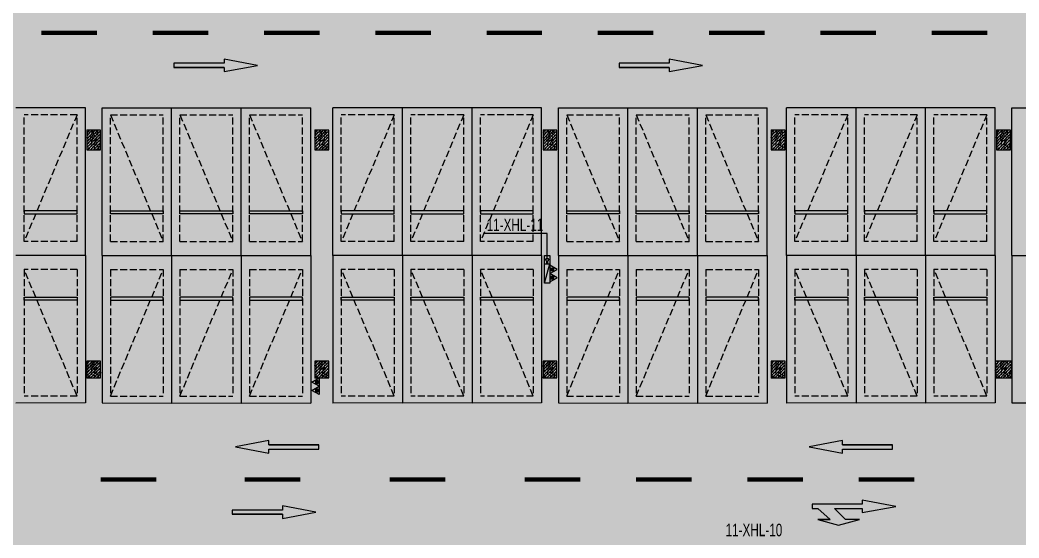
# Model space of a CAD drawing. Extents: x -1338203 to 1886333, y -530034 to 1031844.
# Drawn here: x 766907 to 802815, y -387801 to -369192 of the extents above; entities that cross this region are included whole.
import ezdxf

# ---------------------------------------------------------------- set-up
doc = ezdxf.new("R2010")
doc.units = 0
doc.header["$LTSCALE"] = 1000
doc.header["$MEASUREMENT"] = 0
doc.linetypes.add('A-001-平面B2$0$__DASH', pattern=[0.35, 0.25, -0.1])
for name, color, linetype in [('p-a-regular', 5, 'Continuous'), ('S001地下二墙柱$0$S001地下二墙柱$0$0S-CC-LINE', 52, 'Continuous'), ('S001地下二墙柱$0$S001地下二墙柱$0$0S-CW-HATCH', 251, 'Continuous'), ('S001地下二墙柱$0$S001地下二墙柱$0$0S-CW-HATCH-UP', 251, 'Continuous'), ('中心线', 42, 'Continuous'), ('地面指向箭头', 7, 'Continuous'), ('负二层消火栓$0$负二层消火栓$0$0P-ACC-FH', 7, 'Continuous'), ('负二层消火栓$0$负二层消火栓$0$0P-DIM-FH', 3, 'Continuous'), ('负二层消火栓$0$负二层消火栓$0$0P-PIPE-FH', 1, 'Continuous'), ('负二层消火栓$0$负二层消火栓$0$0P-VPIPE-FH', 1, 'Continuous'), ('负二层消火栓$0$负二层消火栓$1$0P-EQUIP-FH', 7, 'Continuous')]:
    doc.layers.add(name, color=color, linetype=linetype)
doc.layers.add('p-a-regular-narrow', color=7, linetype='Continuous', true_color=0x9600ff)
doc.layers.add('p-h-walkable', color=7, linetype='Continuous', lineweight=70, true_color=0xf0f0f0)
doc.styles.add('负二层消火栓$0$负二层消火栓$0$AAD-S', font='aad-s.shx', dxfattribs={"width": 0.7, "bigfont": 'aad-hztxt.shx'})

# ---------------------------------------------------------------- blocks, each defined once
blk = doc.blocks.new('负二层消火栓$0$负二层消火栓$1$$TwtSys$00000546')
h = blk.add_hatch()
h.set_pattern_fill('ANSI31', color=256, scale=200, style=0)
h.set_pattern_definition([(45, (-38543.802, -6670.83), (-17.67767, 17.67767), [])])
h.paths.add_polyline_path([(-65, 174), (65, 174), (65, 44), (-65, 44)])
for points in [[(0, 344), (-198, 0), (198, 0)], [(-65, 174), (65, 174), (65, 44), (-65, 44)]]:
    blk.add_lwpolyline(points, close=True)
blk = doc.blocks.new('负二层消火栓$0$负二层消火栓$0$$TwtSys$00000434')
for p, q in [((-0.5, 0.5), (-0.5, -0.5)), ((-0.5, -0.5), (0.5, 0.5)), ((0.5, 0.5), (-0.5, 0.5)), ((0.5, -0.5), (0.5, 0.5)), ((-0.5, -0.5), (0.5, -0.5))]:
    blk.add_line(p, q)
blk.add_solid([(0.5, -0.5), (0.5, 0.5), (-0.5, -0.5)])
blk = doc.blocks.new('负二层消火栓')
at = {"layer": '负二层消火栓$0$负二层消火栓$0$0P-ACC-FH'}
blk.add_lwpolyline([(19591, -215040), (19391, -215040), (19391, -214040), (19591, -214040)], close=True, dxfattribs=at)
at = {"layer": '负二层消火栓$0$负二层消火栓$0$0P-DIM-FH'}
for p, q in [((19491, -213254), (17224, -213254)), ((19491, -214190), (19491, -213254))]:
    blk.add_line(p, q, dxfattribs=at)
at = {"layer": '负二层消火栓$0$负二层消火栓$0$0P-PIPE-FH', "linetype": 'Continuous', "const_width": 82.5}
blk.add_lwpolyline([(19491, -214242), (19491, -214340)], dxfattribs=at)
at = {"layer": '负二层消火栓$0$负二层消火栓$0$0P-VPIPE-FH', "linetype": 'Continuous'}
blk.add_circle((19491, -214190), 52.5, dxfattribs=at)
at = {"layer": '负二层消火栓$0$负二层消火栓$0$0P-ACC-FH', "xscale": -700, "yscale": 200, "zscale": 700, "rotation": 270}
blk.add_blockref('负二层消火栓$0$负二层消火栓$0$$TwtSys$00000434', (19491, -214690), dxfattribs=at)
at = {"layer": '负二层消火栓$0$负二层消火栓$1$0P-EQUIP-FH', "yscale": 0.75, "zscale": 0.75}
for p, xscale, rotation in [((19591, -214541, 800), 0.75, 270), ((19591, -214838, 800), 0.75, 270), ((11291, -218589), -0.75, 90.00000000102942), ((11291, -218886), -0.75, 90.00000000102942)]:
    blk.add_blockref('负二层消火栓$0$负二层消火栓$1$$TwtSys$00000546', p, dxfattribs=dict(at, xscale=xscale, rotation=rotation))
at = {"layer": '负二层消火栓$0$负二层消火栓$0$0P-DIM-FH', "color": 7, "style": '负二层消火栓$0$负二层消火栓$0$AAD-S', "width": 0.7}
for s, p in [('11-XHL-11', (17314, -213164)), ('11-XHL-10', (25903, -224125))]:
    blk.add_text(s, height=450, dxfattribs=at).set_placement(p)
blk = doc.blocks.new('直行右转或左转')
at = {"layer": '地面指向箭头'}
blk.add_hatch(color=251, dxfattribs=at).paths.add_polyline_path([(3219528, 2452519), (3218327, 2452294), (3218327, 2452444), (3217325, 2452444), (3217726, 2452044), (3218227, 2452044), (3217476, 2451843), (3216725, 2452044), (3217175, 2452044), (3216725, 2452444), (3216524, 2452444), (3216524, 2452594), (3218327, 2452594), (3218327, 2452745)])
at = {"layer": '地面指向箭头', "color": 251}
blk.add_lwpolyline([(3216725, 2452044), (3217175, 2452044), (3216725, 2452044), (3217476, 2451843), (3218227, 2452044), (3217726, 2452044), (3217325, 2452444), (3218327, 2452444), (3218327, 2452294), (3219528, 2452519), (3218327, 2452745), (3218327, 2452594), (3216524, 2452594), (3216524, 2452444), (3216725, 2452444), (3217175, 2452044)], dxfattribs=at)
blk = doc.blocks.new('直行')
at = {"layer": '地面指向箭头'}
blk.add_hatch(color=251, dxfattribs=at).paths.add_polyline_path([(-29241, 4059962), (-29466, 4058762), (-29316, 4058762), (-29316, 4056961), (-29166, 4056961), (-29166, 4058762), (-29016, 4058762)])
at = {"layer": '地面指向箭头', "color": 251}
blk.add_lwpolyline([(-29316, 4058762), (-29316, 4056961), (-29316, 4058762), (-29316, 4058762), (-29466, 4058762), (-29241, 4059962), (-29016, 4058762), (-29166, 4058762), (-29166, 4056961), (-29316, 4056961), (-29316, 4056961)], dxfattribs=at)
blk = doc.blocks.new('A$C3d42903c')
at = {"layer": '中心线', "color": 251, "const_width": 150}
for points in [[(355029, 159588), (357029, 159588)], [(359029, 159588), (361029, 159588)], [(363029, 159588), (365029, 159588)], [(367029, 159588), (369029, 159588)], [(371029, 159588), (373029, 159588)], [(375029, 159588), (377029, 159588)], [(379029, 159588), (381029, 159588)], [(383029, 159588), (385029, 159588)], [(387029, 159588), (389029, 159588)], [(357159, 143538), (359159, 143538)], [(362335, 143538), (364335, 143538)], [(367545, 143538), (369545, 143538)], [(372405, 143538), (374405, 143538)], [(376405, 143538), (378405, 143538)], [(380405, 143538), (382405, 143538)], [(384405, 143538), (386405, 143538)]]:
    blk.add_lwpolyline(points, dxfattribs=at)
at = {"layer": '地面指向箭头', "color": 251}
for p, xscale, rotation in [((-3697168, 187657), -1, 270), ((-3681168, 187657), -1, 270), ((4421968, 115469), -1.000000000000001, 90), ((4442586, 115469), -1.000000000000001, 90), ((-3695071, 171607), -1, 270)]:
    blk.add_blockref('直行', p, dxfattribs=dict(at, xscale=xscale, rotation=rotation))
at = {"layer": '地面指向箭头', "color": 251, "linetype": 'Continuous'}
blk.add_blockref('直行右转或左转', (-2833791, -2309945), dxfattribs=at)

msp = doc.modelspace()

# ---------------------------------------------------------------- hatches: boundary and pattern name
at = {"layer": 'p-h-walkable', "ltscale": 0.002}
h = msp.add_hatch(color=256, dxfattribs=at)
h.dxf.hatch_style = 1
h.paths.add_polyline_path([(728556.4, -320761.3), (728556.4, -348211.5), (746356.3, -348211.5), (750916.3, -338175), (842896.3, -338175), (843211.3, -349155), (839116.3, -349155), (839116.3, -377051.5), (864906.4, -377051.5), (864906.4, -390806.6), (875856.3, -395571.5), (875856.3, -404751.5), (834560.3, -404751.5), (839142.7, -442064.3), (869465.2, -438340.4), (871163.2, -452166.5), (873704.1, -451854.5), (877328.6, -464960.4), (761876, -479139.1), (761132.9, -468418.3), (764950.6, -465209), (763252.8, -451384.3), (799242.4, -446964.4), (793807.3, -404751.5), (750756.3, -404751.5), (751556.3, -388855), (648066.6, -388604.4), (648066.6, -380374.4), (641016.6, -380374.4), (641512.3, -365348.2), (660006.6, -364574.4), (660306.6, -340846.8), (656406.6, -340846.8), (656406.6, -336396.8), (656656.4, -340532.4), (656406.4, -332417.4), (712156.4, -332417.4), (712080.9, -320761.3)])
at = {"layer": 'S001地下二墙柱$0$S001地下二墙柱$0$0S-CW-HATCH'}
h = msp.add_hatch(color=256, dxfattribs=at)
h.dxf.hatch_style = 1
h.paths.add_polyline_path([(769806.6, -373150.9), (769306.6, -373150.9), (769306.6, -373850.9), (769806.6, -373850.9)])
h = msp.add_hatch(color=256, dxfattribs=at)
h.dxf.hatch_style = 1
h.paths.add_polyline_path([(778006.6, -373150.9), (777506.6, -373150.9), (777506.6, -373850.9), (778006.6, -373850.9)])
h = msp.add_hatch(color=256, dxfattribs=at)
h.dxf.hatch_style = 1
h.paths.add_polyline_path([(786206.6, -373150.9), (785706.6, -373150.9), (785706.6, -373850.9), (786206.6, -373850.9)])
h = msp.add_hatch(color=256, dxfattribs=at)
h.dxf.hatch_style = 1
h.paths.add_polyline_path([(794406.6, -373150.9), (793906.6, -373150.9), (793906.6, -373850.9), (794406.6, -373850.9)])
h = msp.add_hatch(color=256, dxfattribs=at)
h.dxf.hatch_style = 1
h.paths.add_polyline_path([(802506.6, -373150.9), (802006.6, -373150.9), (802006.6, -373850.9), (802506.6, -373850.9)])
h = msp.add_hatch(color=256, dxfattribs=at)
h.dxf.hatch_style = 1
h.paths.add_polyline_path([(769806.6, -381450.9), (769306.6, -381450.9), (769306.6, -382050.9), (769806.6, -382050.9)])
h = msp.add_hatch(color=256, dxfattribs=at)
h.dxf.hatch_style = 1
h.paths.add_polyline_path([(778006.6, -381450.9), (777506.6, -381450.9), (777506.6, -382050.9), (778006.6, -382050.9)])
h = msp.add_hatch(color=256, dxfattribs=at)
h.dxf.hatch_style = 1
h.paths.add_polyline_path([(786206.6, -381450.9), (785706.6, -381450.9), (785706.6, -382050.9), (786206.6, -382050.9)])
h = msp.add_hatch(color=256, dxfattribs=at)
h.dxf.hatch_style = 1
h.paths.add_polyline_path([(794406.6, -381450.9), (793906.6, -381450.9), (793906.6, -382050.9), (794406.6, -382050.9)])
h = msp.add_hatch(color=256, dxfattribs=at)
h.dxf.hatch_style = 1
h.paths.add_polyline_path([(802556.4, -381450.9), (801956.8, -381450.9), (801956.8, -382050.9), (802556.4, -382050.9)])
at = {"layer": 'S001地下二墙柱$0$S001地下二墙柱$0$0S-CW-HATCH-UP'}
h = msp.add_hatch(dxfattribs=at)
h.set_pattern_fill('钢筋混凝土', color=256, scale=30)
h.set_pattern_definition([(45, (802117.34, -364299.2), (-53.03301, 53.03301), []), (50, (802117.34, -364299.2), (215.1781, -18.8256), [22.5, -247.5]), (355, (802117.34, -364299.2), (-41.6254, 225.6576), [18, -198]), (100.4514, (802135.27, -364300.77), (173.5528, 206.8319), [19.122, -210.3426]), (46.1842, (802117.34, -364239.2), (320.1723, -49.6557), [33.75, -371.25]), (96.6356, (802144.02, -364243.34), (280.3988, 292.2354), [28.683, -315.514]), (351.1842, (802117.34, -364239.2), (280.3986, 292.2356), [27, -297]), (21, (802147.34, -364254.2), (179.0721, -120.7857), [22.5, -247.5]), (326, (802147.34, -364254.2), (72.9946, 217.545), [18, -198]), (71.4514, (802162.26, -364264.26), (252.0668, 96.7591), [19.122, -210.3426]), (37.5, (802117.34, -364299.2), (3.64796, 99.86816), [0, -195.6, 0, -201, 0, -198.75]), (7.5, (802117.34, -364299.2), (78.92086, 118.3235), [0, -114.6, 0, -191.1, 0, -75.75]), (327.5, (802050.44, -364299.2), (160.14673, -6.76646), [0, -75, 0, -234, 0, -310.5]), (317.5, (802020.44, -364299.2), (174.95585, 30.0315), [0, -97.5, 0, -155.4, 0, -220.5])])
h.paths.add_polyline_path([(769806.6, -373150.9), (769306.6, -373150.9), (769306.6, -373850.9), (769806.6, -373850.9)])
h = msp.add_hatch(dxfattribs=at)
h.set_pattern_fill('钢筋混凝土', color=256, scale=30)
h.set_pattern_definition([(45, (810317.34, -364299.2), (-53.03301, 53.03301), []), (50, (810317.34, -364299.2), (215.1781, -18.8256), [22.5, -247.5]), (355, (810317.34, -364299.2), (-41.6254, 225.6576), [18, -198]), (100.4514, (810335.27, -364300.77), (173.5528, 206.8319), [19.122, -210.3426]), (46.1842, (810317.34, -364239.2), (320.1723, -49.6557), [33.75, -371.25]), (96.6356, (810344.02, -364243.34), (280.3988, 292.2354), [28.683, -315.514]), (351.1842, (810317.34, -364239.2), (280.3986, 292.2356), [27, -297]), (21, (810347.34, -364254.2), (179.0721, -120.7857), [22.5, -247.5]), (326, (810347.34, -364254.2), (72.9946, 217.545), [18, -198]), (71.4514, (810362.26, -364264.26), (252.0668, 96.7591), [19.122, -210.3426]), (37.5, (810317.34, -364299.2), (3.64796, 99.86816), [0, -195.6, 0, -201, 0, -198.75]), (7.5, (810317.34, -364299.2), (78.92086, 118.3235), [0, -114.6, 0, -191.1, 0, -75.75]), (327.5, (810250.44, -364299.2), (160.14673, -6.76646), [0, -75, 0, -234, 0, -310.5]), (317.5, (810220.44, -364299.2), (174.95585, 30.0315), [0, -97.5, 0, -155.4, 0, -220.5])])
h.paths.add_polyline_path([(778006.6, -373150.9), (777506.6, -373150.9), (777506.6, -373850.9), (778006.6, -373850.9)])
h = msp.add_hatch(dxfattribs=at)
h.set_pattern_fill('钢筋混凝土', color=256, scale=30)
h.set_pattern_definition([(45, (818517.34, -364299.2), (-53.03301, 53.03301), []), (50, (818517.34, -364299.2), (215.1781, -18.8256), [22.5, -247.5]), (355, (818517.34, -364299.2), (-41.6254, 225.6576), [18, -198]), (100.4514, (818535.27, -364300.77), (173.5528, 206.8319), [19.122, -210.3426]), (46.1842, (818517.34, -364239.2), (320.1723, -49.6557), [33.75, -371.25]), (96.6356, (818544.02, -364243.34), (280.3988, 292.2354), [28.683, -315.514]), (351.1842, (818517.34, -364239.2), (280.3986, 292.2356), [27, -297]), (21, (818547.34, -364254.2), (179.0721, -120.7857), [22.5, -247.5]), (326, (818547.34, -364254.2), (72.9946, 217.545), [18, -198]), (71.4514, (818562.26, -364264.26), (252.0668, 96.7591), [19.122, -210.3426]), (37.5, (818517.34, -364299.2), (3.64796, 99.86816), [0, -195.6, 0, -201, 0, -198.75]), (7.5, (818517.34, -364299.2), (78.92086, 118.3235), [0, -114.6, 0, -191.1, 0, -75.75]), (327.5, (818450.44, -364299.2), (160.14673, -6.76646), [0, -75, 0, -234, 0, -310.5]), (317.5, (818420.44, -364299.2), (174.95585, 30.0315), [0, -97.5, 0, -155.4, 0, -220.5])])
h.paths.add_polyline_path([(786206.6, -373150.9), (785706.6, -373150.9), (785706.6, -373850.9), (786206.6, -373850.9)])
h = msp.add_hatch(dxfattribs=at)
h.set_pattern_fill('钢筋混凝土', color=256, scale=30)
h.set_pattern_definition([(45, (826717.34, -364299.2), (-53.03301, 53.03301), []), (50, (826717.34, -364299.2), (215.1781, -18.8256), [22.5, -247.5]), (355, (826717.34, -364299.2), (-41.6254, 225.6576), [18, -198]), (100.4514, (826735.27, -364300.77), (173.5528, 206.8319), [19.122, -210.3426]), (46.1842, (826717.34, -364239.2), (320.1723, -49.6557), [33.75, -371.25]), (96.6356, (826744.02, -364243.34), (280.3988, 292.2354), [28.683, -315.514]), (351.1842, (826717.34, -364239.2), (280.3986, 292.2356), [27, -297]), (21, (826747.34, -364254.2), (179.0721, -120.7857), [22.5, -247.5]), (326, (826747.34, -364254.2), (72.9946, 217.545), [18, -198]), (71.4514, (826762.26, -364264.26), (252.0668, 96.7591), [19.122, -210.3426]), (37.5, (826717.34, -364299.2), (3.64796, 99.86816), [0, -195.6, 0, -201, 0, -198.75]), (7.5, (826717.34, -364299.2), (78.92086, 118.3235), [0, -114.6, 0, -191.1, 0, -75.75]), (327.5, (826650.44, -364299.2), (160.14673, -6.76646), [0, -75, 0, -234, 0, -310.5]), (317.5, (826620.44, -364299.2), (174.95585, 30.0315), [0, -97.5, 0, -155.4, 0, -220.5])])
h.paths.add_polyline_path([(794406.6, -373150.9), (793906.6, -373150.9), (793906.6, -373850.9), (794406.6, -373850.9)])
h = msp.add_hatch(dxfattribs=at)
h.set_pattern_fill('钢筋混凝土', color=256, scale=30)
h.set_pattern_definition([(45, (834817.34, -364299.2), (-53.03301, 53.03301), []), (50, (834817.34, -364299.2), (215.1781, -18.8256), [22.5, -247.5]), (355, (834817.34, -364299.2), (-41.6254, 225.6576), [18, -198]), (100.4514, (834835.27, -364300.77), (173.5528, 206.8319), [19.122, -210.3426]), (46.1842, (834817.34, -364239.2), (320.1723, -49.6557), [33.75, -371.25]), (96.6356, (834844.02, -364243.34), (280.3988, 292.2354), [28.683, -315.514]), (351.1842, (834817.34, -364239.2), (280.3986, 292.2356), [27, -297]), (21, (834847.34, -364254.2), (179.0721, -120.7857), [22.5, -247.5]), (326, (834847.34, -364254.2), (72.9946, 217.545), [18, -198]), (71.4514, (834862.26, -364264.26), (252.0668, 96.7591), [19.122, -210.3426]), (37.5, (834817.34, -364299.2), (3.64796, 99.86816), [0, -195.6, 0, -201, 0, -198.75]), (7.5, (834817.34, -364299.2), (78.92086, 118.3235), [0, -114.6, 0, -191.1, 0, -75.75]), (327.5, (834750.44, -364299.2), (160.14673, -6.76646), [0, -75, 0, -234, 0, -310.5]), (317.5, (834720.44, -364299.2), (174.95585, 30.0315), [0, -97.5, 0, -155.4, 0, -220.5])])
h.paths.add_polyline_path([(802506.6, -373150.9), (802006.6, -373150.9), (802006.6, -373850.9), (802506.6, -373850.9)])
h = msp.add_hatch(dxfattribs=at)
h.set_pattern_fill('钢筋混凝土', color=256, scale=30)
h.set_pattern_definition([(45, (802117.34, -372499.2), (-53.03301, 53.03301), []), (50, (802117.34, -372499.2), (215.1781, -18.8256), [22.5, -247.5]), (355, (802117.34, -372499.2), (-41.6254, 225.6576), [18, -198]), (100.4514, (802135.27, -372500.77), (173.5528, 206.8319), [19.122, -210.3426]), (46.1842, (802117.34, -372439.2), (320.1723, -49.6557), [33.75, -371.25]), (96.6356, (802144.02, -372443.34), (280.3988, 292.2354), [28.683, -315.514]), (351.1842, (802117.34, -372439.2), (280.3986, 292.2356), [27, -297]), (21, (802147.34, -372454.2), (179.0721, -120.7857), [22.5, -247.5]), (326, (802147.34, -372454.2), (72.9946, 217.545), [18, -198]), (71.4514, (802162.26, -372464.26), (252.0668, 96.7591), [19.122, -210.3426]), (37.5, (802117.34, -372499.2), (3.64796, 99.86816), [0, -195.6, 0, -201, 0, -198.75]), (7.5, (802117.34, -372499.2), (78.92086, 118.3235), [0, -114.6, 0, -191.1, 0, -75.75]), (327.5, (802050.44, -372499.2), (160.14673, -6.76646), [0, -75, 0, -234, 0, -310.5]), (317.5, (802020.44, -372499.2), (174.95585, 30.0315), [0, -97.5, 0, -155.4, 0, -220.5])])
h.paths.add_polyline_path([(769806.6, -381450.9), (769306.6, -381450.9), (769306.6, -382050.9), (769806.6, -382050.9)])
h = msp.add_hatch(dxfattribs=at)
h.set_pattern_fill('钢筋混凝土', color=256, scale=30)
h.set_pattern_definition([(45, (810317.34, -372499.2), (-53.03301, 53.03301), []), (50, (810317.34, -372499.2), (215.1781, -18.8256), [22.5, -247.5]), (355, (810317.34, -372499.2), (-41.6254, 225.6576), [18, -198]), (100.4514, (810335.27, -372500.77), (173.5528, 206.8319), [19.122, -210.3426]), (46.1842, (810317.34, -372439.2), (320.1723, -49.6557), [33.75, -371.25]), (96.6356, (810344.02, -372443.34), (280.3988, 292.2354), [28.683, -315.514]), (351.1842, (810317.34, -372439.2), (280.3986, 292.2356), [27, -297]), (21, (810347.34, -372454.2), (179.0721, -120.7857), [22.5, -247.5]), (326, (810347.34, -372454.2), (72.9946, 217.545), [18, -198]), (71.4514, (810362.26, -372464.26), (252.0668, 96.7591), [19.122, -210.3426]), (37.5, (810317.34, -372499.2), (3.64796, 99.86816), [0, -195.6, 0, -201, 0, -198.75]), (7.5, (810317.34, -372499.2), (78.92086, 118.3235), [0, -114.6, 0, -191.1, 0, -75.75]), (327.5, (810250.44, -372499.2), (160.14673, -6.76646), [0, -75, 0, -234, 0, -310.5]), (317.5, (810220.44, -372499.2), (174.95585, 30.0315), [0, -97.5, 0, -155.4, 0, -220.5])])
h.paths.add_polyline_path([(778006.6, -381450.9), (777506.6, -381450.9), (777506.6, -382050.9), (778006.6, -382050.9)])
h = msp.add_hatch(dxfattribs=at)
h.set_pattern_fill('钢筋混凝土', color=256, scale=30)
h.set_pattern_definition([(45, (818517.34, -372499.2), (-53.03301, 53.03301), []), (50, (818517.34, -372499.2), (215.1781, -18.8256), [22.5, -247.5]), (355, (818517.34, -372499.2), (-41.6254, 225.6576), [18, -198]), (100.4514, (818535.27, -372500.77), (173.5528, 206.8319), [19.122, -210.3426]), (46.1842, (818517.34, -372439.2), (320.1723, -49.6557), [33.75, -371.25]), (96.6356, (818544.02, -372443.34), (280.3988, 292.2354), [28.683, -315.514]), (351.1842, (818517.34, -372439.2), (280.3986, 292.2356), [27, -297]), (21, (818547.34, -372454.2), (179.0721, -120.7857), [22.5, -247.5]), (326, (818547.34, -372454.2), (72.9946, 217.545), [18, -198]), (71.4514, (818562.26, -372464.26), (252.0668, 96.7591), [19.122, -210.3426]), (37.5, (818517.34, -372499.2), (3.64796, 99.86816), [0, -195.6, 0, -201, 0, -198.75]), (7.5, (818517.34, -372499.2), (78.92086, 118.3235), [0, -114.6, 0, -191.1, 0, -75.75]), (327.5, (818450.44, -372499.2), (160.14673, -6.76646), [0, -75, 0, -234, 0, -310.5]), (317.5, (818420.44, -372499.2), (174.95585, 30.0315), [0, -97.5, 0, -155.4, 0, -220.5])])
h.paths.add_polyline_path([(786206.6, -381450.9), (785706.6, -381450.9), (785706.6, -382050.9), (786206.6, -382050.9)])
h = msp.add_hatch(dxfattribs=at)
h.set_pattern_fill('钢筋混凝土', color=256, scale=30)
h.set_pattern_definition([(45, (826717.34, -372499.2), (-53.03301, 53.03301), []), (50, (826717.34, -372499.2), (215.1781, -18.8256), [22.5, -247.5]), (355, (826717.34, -372499.2), (-41.6254, 225.6576), [18, -198]), (100.4514, (826735.27, -372500.77), (173.5528, 206.8319), [19.122, -210.3426]), (46.1842, (826717.34, -372439.2), (320.1723, -49.6557), [33.75, -371.25]), (96.6356, (826744.02, -372443.34), (280.3988, 292.2354), [28.683, -315.514]), (351.1842, (826717.34, -372439.2), (280.3986, 292.2356), [27, -297]), (21, (826747.34, -372454.2), (179.0721, -120.7857), [22.5, -247.5]), (326, (826747.34, -372454.2), (72.9946, 217.545), [18, -198]), (71.4514, (826762.26, -372464.26), (252.0668, 96.7591), [19.122, -210.3426]), (37.5, (826717.34, -372499.2), (3.64796, 99.86816), [0, -195.6, 0, -201, 0, -198.75]), (7.5, (826717.34, -372499.2), (78.92086, 118.3235), [0, -114.6, 0, -191.1, 0, -75.75]), (327.5, (826650.44, -372499.2), (160.14673, -6.76646), [0, -75, 0, -234, 0, -310.5]), (317.5, (826620.44, -372499.2), (174.95585, 30.0315), [0, -97.5, 0, -155.4, 0, -220.5])])
h.paths.add_polyline_path([(794406.6, -381450.9), (793906.6, -381450.9), (793906.6, -382050.9), (794406.6, -382050.9)])
h = msp.add_hatch(dxfattribs=at)
h.set_pattern_fill('钢筋混凝土', color=256, scale=30)
h.set_pattern_definition([(45, (834817.34, -372499.2), (-53.03301, 53.03301), []), (50, (834817.34, -372499.2), (215.1781, -18.8256), [22.5, -247.5]), (355, (834817.34, -372499.2), (-41.6254, 225.6576), [18, -198]), (100.4514, (834835.27, -372500.77), (173.5528, 206.8319), [19.122, -210.3426]), (46.1842, (834817.34, -372439.2), (320.1723, -49.6557), [33.75, -371.25]), (96.6356, (834844.02, -372443.34), (280.3988, 292.2354), [28.683, -315.514]), (351.1842, (834817.34, -372439.2), (280.3986, 292.2356), [27, -297]), (21, (834847.34, -372454.2), (179.0721, -120.7857), [22.5, -247.5]), (326, (834847.34, -372454.2), (72.9946, 217.545), [18, -198]), (71.4514, (834862.26, -372464.26), (252.0668, 96.7591), [19.122, -210.3426]), (37.5, (834817.34, -372499.2), (3.64796, 99.86816), [0, -195.6, 0, -201, 0, -198.75]), (7.5, (834817.34, -372499.2), (78.92086, 118.3235), [0, -114.6, 0, -191.1, 0, -75.75]), (327.5, (834750.44, -372499.2), (160.14673, -6.76646), [0, -75, 0, -234, 0, -310.5]), (317.5, (834720.44, -372499.2), (174.95585, 30.0315), [0, -97.5, 0, -155.4, 0, -220.5])])
h.paths.add_polyline_path([(802556.4, -381450.9), (801956.8, -381450.9), (801956.8, -382050.9), (802556.4, -382050.9)])

# ---------------------------------------------------------------- linework, layer by layer
for p, q in [((769256.8, -372350.6), (766756.8, -372350.4)), ((769256.3, -377650.6), (769256.8, -372350.6)), ((769856.4, -372350.6), (772356.4, -372350.4)), ((769856.9, -377650.6), (769856.4, -372350.6)), ((772356.9, -377650.4), (772356.4, -372350.4)), ((772356.4, -372350.6), (774856.4, -372350.4)), ((772356.9, -377650.6), (772356.4, -372350.6)), ((774856.9, -377650.4), (774856.4, -372350.4)), ((774856.4, -372350.6), (777356.4, -372350.4)), ((774856.9, -377650.6), (774856.4, -372350.6)), ((777356.9, -377650.4), (777356.4, -372350.4)), ((778156.3, -377650.4), (778156.8, -372350.4)), ((780656.8, -372350.6), (778156.8, -372350.4)), ((780656.3, -377650.4), (780656.8, -372350.4)), ((780656.3, -377650.6), (780656.8, -372350.6)), ((783156.8, -372350.6), (780656.8, -372350.4)), ((783156.3, -377650.4), (783156.8, -372350.4)), ((783156.3, -377650.6), (783156.8, -372350.6)), ((785656.8, -372350.6), (783156.8, -372350.4)), ((785656.3, -377650.6), (785656.8, -372350.6)), ((786256.4, -372350.6), (788756.4, -372350.4)), ((786256.9, -377650.6), (786256.4, -372350.6)), ((788756.9, -377650.4), (788756.4, -372350.4)), ((788756.4, -372350.6), (791256.4, -372350.4)), ((788756.9, -377650.6), (788756.4, -372350.6)), ((791256.9, -377650.4), (791256.4, -372350.4)), ((791256.4, -372350.6), (793756.4, -372350.4)), ((791256.9, -377650.6), (791256.4, -372350.6)), ((793756.9, -377650.4), (793756.4, -372350.4)), ((794456.3, -377650.4), (794456.8, -372350.4)), ((796956.8, -372350.6), (794456.8, -372350.4)), ((796956.3, -377650.4), (796956.8, -372350.4)), ((796956.3, -377650.6), (796956.8, -372350.6)), ((799456.8, -372350.6), (796956.8, -372350.4)), ((799456.3, -377650.4), (799456.8, -372350.4)), ((799456.3, -377650.6), (799456.8, -372350.6)), ((801956.8, -372350.6), (799456.8, -372350.4)), ((801956.3, -377650.6), (801956.8, -372350.6)), ((802556.4, -372350.6), (805056.4, -372350.4)), ((802556.9, -377650.6), (802556.4, -372350.6)), ((769256.3, -377650.6), (766756.3, -377650.4)), ((769256.3, -377650.6), (766756.3, -377650.9)), ((769256.3, -377650.6), (769256.8, -382950.6)), ((769856.9, -377650.6), (769856.4, -382950.6)), ((769856.9, -377650.6), (772356.9, -377650.4)), ((769856.9, -377650.6), (772356.9, -377650.9)), ((772356.9, -377650.6), (772356.4, -382950.6)), ((772356.9, -377650.9), (772356.4, -382950.9)), ((772356.9, -377650.6), (774856.9, -377650.4)), ((772356.9, -377650.6), (774856.9, -377650.9)), ((774856.9, -377650.6), (774856.4, -382950.6)), ((774856.9, -377650.9), (774856.4, -382950.9)), ((774856.9, -377650.6), (777356.9, -377650.4)), ((774856.9, -377650.6), (777356.9, -377650.9)), ((777356.9, -377650.9), (777356.4, -382950.9)), ((780656.3, -377650.6), (778156.3, -377650.4)), ((780656.3, -377650.6), (778156.3, -377650.9)), ((778156.3, -377650.9), (778156.8, -382950.9)), ((783156.3, -377650.6), (780656.3, -377650.4)), ((783156.3, -377650.6), (780656.3, -377650.9)), ((780656.3, -377650.6), (780656.8, -382950.6)), ((780656.3, -377650.9), (780656.8, -382950.9)), ((785656.3, -377650.6), (783156.3, -377650.4)), ((785656.3, -377650.6), (783156.3, -377650.9)), ((783156.3, -377650.6), (783156.8, -382950.6)), ((783156.3, -377650.9), (783156.8, -382950.9)), ((785656.3, -377650.6), (785656.8, -382950.6)), ((786256.9, -377650.6), (786256.4, -382950.6)), ((786256.9, -377650.6), (788756.9, -377650.4)), ((786256.9, -377650.6), (788756.9, -377650.9)), ((788756.9, -377650.6), (788756.4, -382950.6)), ((788756.9, -377650.9), (788756.4, -382950.9)), ((788756.9, -377650.6), (791256.9, -377650.4)), ((788756.9, -377650.6), (791256.9, -377650.9)), ((791256.9, -377650.6), (791256.4, -382950.6)), ((791256.9, -377650.9), (791256.4, -382950.9)), ((791256.9, -377650.6), (793756.9, -377650.4)), ((791256.9, -377650.6), (793756.9, -377650.9)), ((793756.9, -377650.9), (793756.4, -382950.9)), ((796956.3, -377650.6), (794456.3, -377650.4)), ((796956.3, -377650.6), (794456.3, -377650.9)), ((794456.3, -377650.9), (794456.8, -382950.9)), ((799456.3, -377650.6), (796956.3, -377650.4)), ((799456.3, -377650.6), (796956.3, -377650.9)), ((796956.3, -377650.6), (796956.8, -382950.6)), ((796956.3, -377650.9), (796956.8, -382950.9)), ((801956.3, -377650.6), (799456.3, -377650.4)), ((801956.3, -377650.6), (799456.3, -377650.9)), ((799456.3, -377650.6), (799456.8, -382950.6)), ((799456.3, -377650.9), (799456.8, -382950.9)), ((801956.3, -377650.6), (801956.8, -382950.6)), ((802556.9, -377650.6), (802556.4, -382950.6)), ((802556.9, -377650.6), (805056.9, -377650.4)), ((802556.9, -377650.6), (805056.9, -377650.9)), ((769256.8, -382950.6), (766756.8, -382950.9)), ((769856.4, -382950.6), (772356.4, -382950.9)), ((772356.4, -382950.6), (774856.4, -382950.9)), ((774856.4, -382950.6), (777356.4, -382950.9)), ((780656.8, -382950.6), (778156.8, -382950.9)), ((783156.8, -382950.6), (780656.8, -382950.9)), ((785656.8, -382950.6), (783156.8, -382950.9)), ((786256.4, -382950.6), (788756.4, -382950.9)), ((788756.4, -382950.6), (791256.4, -382950.9)), ((791256.4, -382950.6), (793756.4, -382950.9)), ((796956.8, -382950.6), (794456.8, -382950.9)), ((799456.8, -382950.6), (796956.8, -382950.9)), ((801956.8, -382950.6), (799456.8, -382950.9)), ((802556.4, -382950.6), (805056.4, -382950.9))]:
    msp.add_line(p, q)
at = {"linetype": 'A-001-平面B2$0$__DASH'}
for p, q in [((767056.4, -377150.4), (767056.8, -372600.4)), ((768956.8, -372600.6), (767056.8, -372600.4)), ((768956.4, -377150.6), (768956.8, -372600.6)), ((770156.4, -372600.6), (772056.4, -372600.4)), ((770156.8, -377150.6), (770156.4, -372600.6)), ((772056.8, -377150.4), (772056.4, -372600.4)), ((772656.4, -372600.6), (774556.4, -372600.4)), ((772656.8, -377150.6), (772656.4, -372600.6)), ((774556.8, -377150.4), (774556.4, -372600.4)), ((775156.4, -372600.6), (777056.4, -372600.4)), ((775156.8, -377150.6), (775156.4, -372600.6)), ((777056.8, -377150.4), (777056.4, -372600.4)), ((778456.4, -377150.4), (778456.8, -372600.4)), ((780356.8, -372600.6), (778456.8, -372600.4)), ((780356.4, -377150.6), (780356.8, -372600.6)), ((780956.4, -377150.4), (780956.8, -372600.4)), ((782856.8, -372600.6), (780956.8, -372600.4)), ((782856.4, -377150.6), (782856.8, -372600.6)), ((783456.4, -377150.4), (783456.8, -372600.4)), ((785356.8, -372600.6), (783456.8, -372600.4)), ((785356.4, -377150.6), (785356.8, -372600.6)), ((786556.4, -372600.6), (788456.4, -372600.4)), ((786556.8, -377150.6), (786556.4, -372600.6)), ((788456.8, -377150.4), (788456.4, -372600.4)), ((789056.4, -372600.6), (790956.4, -372600.4)), ((789056.8, -377150.6), (789056.4, -372600.6)), ((790956.8, -377150.4), (790956.4, -372600.4)), ((791556.4, -372600.6), (793456.4, -372600.4)), ((791556.8, -377150.6), (791556.4, -372600.6)), ((793456.8, -377150.4), (793456.4, -372600.4)), ((794756.4, -377150.4), (794756.8, -372600.4)), ((796656.8, -372600.6), (794756.8, -372600.4)), ((796656.4, -377150.6), (796656.8, -372600.6)), ((797256.4, -377150.4), (797256.8, -372600.4)), ((799156.8, -372600.6), (797256.8, -372600.4)), ((799156.4, -377150.6), (799156.8, -372600.6)), ((799756.4, -377150.4), (799756.8, -372600.4)), ((801656.8, -372600.6), (799756.8, -372600.4)), ((801656.4, -377150.6), (801656.8, -372600.6)), ((768956.4, -377150.6), (767056.4, -377150.4)), ((770156.8, -377150.6), (772056.8, -377150.4)), ((772656.8, -377150.6), (774556.8, -377150.4)), ((775156.8, -377150.6), (777056.8, -377150.4)), ((780356.4, -377150.6), (778456.4, -377150.4)), ((782856.4, -377150.6), (780956.4, -377150.4)), ((785356.4, -377150.6), (783456.4, -377150.4)), ((786556.8, -377150.6), (788456.8, -377150.4)), ((789056.8, -377150.6), (790956.8, -377150.4)), ((791556.8, -377150.6), (793456.8, -377150.4)), ((796656.4, -377150.6), (794756.4, -377150.4)), ((799156.4, -377150.6), (797256.4, -377150.4)), ((801656.4, -377150.6), (799756.4, -377150.4)), ((768956.4, -378150.7), (767056.4, -378150.8)), ((767056.4, -378150.8), (767056.8, -382700.8)), ((768956.4, -378150.7), (768956.8, -382700.7)), ((770156.8, -378150.7), (770156.4, -382700.7)), ((770156.8, -378150.7), (772056.8, -378150.8)), ((772056.8, -378150.8), (772056.4, -382700.8)), ((772656.8, -378150.7), (772656.4, -382700.7)), ((772656.8, -378150.7), (774556.8, -378150.8)), ((774556.8, -378150.8), (774556.4, -382700.8)), ((775156.8, -378150.7), (775156.4, -382700.7)), ((775156.8, -378150.7), (777056.8, -378150.8)), ((777056.8, -378150.8), (777056.4, -382700.8)), ((780356.4, -378150.7), (778456.4, -378150.8)), ((778456.4, -378150.8), (778456.8, -382700.8)), ((780356.4, -378150.7), (780356.8, -382700.7)), ((782856.4, -378150.7), (780956.4, -378150.8)), ((780956.4, -378150.8), (780956.8, -382700.8)), ((782856.4, -378150.7), (782856.8, -382700.7)), ((785356.4, -378150.7), (783456.4, -378150.8)), ((783456.4, -378150.8), (783456.8, -382700.8)), ((785356.4, -378150.7), (785356.8, -382700.7)), ((786556.8, -378150.7), (786556.4, -382700.7)), ((786556.8, -378150.7), (788456.8, -378150.8)), ((788456.8, -378150.8), (788456.4, -382700.8)), ((789056.8, -378150.7), (789056.4, -382700.7)), ((789056.8, -378150.7), (790956.8, -378150.8)), ((790956.8, -378150.8), (790956.4, -382700.8)), ((791556.8, -378150.7), (791556.4, -382700.7)), ((791556.8, -378150.7), (793456.8, -378150.8)), ((793456.8, -378150.8), (793456.4, -382700.8)), ((796656.4, -378150.7), (794756.4, -378150.8)), ((794756.4, -378150.8), (794756.8, -382700.8)), ((796656.4, -378150.7), (796656.8, -382700.7)), ((799156.4, -378150.7), (797256.4, -378150.8)), ((797256.4, -378150.8), (797256.8, -382700.8)), ((799156.4, -378150.7), (799156.8, -382700.7)), ((801656.4, -378150.7), (799756.4, -378150.8)), ((799756.4, -378150.8), (799756.8, -382700.8)), ((801656.4, -378150.7), (801656.8, -382700.7)), ((768956.8, -382700.7), (767056.8, -382700.8)), ((770156.4, -382700.7), (772056.4, -382700.8)), ((772656.4, -382700.7), (774556.4, -382700.8)), ((775156.4, -382700.7), (777056.4, -382700.8)), ((780356.8, -382700.7), (778456.8, -382700.8)), ((782856.8, -382700.7), (780956.8, -382700.8)), ((785356.8, -382700.7), (783456.8, -382700.8)), ((786556.4, -382700.7), (788456.4, -382700.8)), ((789056.4, -382700.7), (790956.4, -382700.8)), ((791556.4, -382700.7), (793456.4, -382700.8)), ((796656.8, -382700.7), (794756.8, -382700.8)), ((799156.8, -382700.7), (797256.8, -382700.8)), ((801656.8, -382700.7), (799756.8, -382700.8))]:
    msp.add_line(p, q, dxfattribs=at)
for points in [[(768956.8, -372600.6), (767056.4, -377150.4)], [(770156.4, -372600.6), (772056.8, -377150.4)], [(772656.4, -372600.6), (774556.8, -377150.4)], [(775156.4, -372600.6), (777056.8, -377150.4)], [(780356.8, -372600.6), (778456.4, -377150.4)], [(782856.8, -372600.6), (780956.4, -377150.4)], [(785356.8, -372600.6), (783456.4, -377150.4)], [(786556.4, -372600.6), (788456.8, -377150.4)], [(789056.4, -372600.6), (790956.8, -377150.4)], [(791556.4, -372600.6), (793456.8, -377150.4)], [(796656.8, -372600.6), (794756.4, -377150.4)], [(799156.8, -372600.6), (797256.4, -377150.4)], [(801656.8, -372600.6), (799756.4, -377150.4)], [(768956.8, -382700.7), (767056.4, -378150.8)], [(770156.4, -382700.7), (772056.8, -378150.8)], [(772656.4, -382700.7), (774556.8, -378150.8)], [(775156.4, -382700.7), (777056.8, -378150.8)], [(780356.8, -382700.7), (778456.4, -378150.8)], [(782856.8, -382700.7), (780956.4, -378150.8)], [(785356.8, -382700.7), (783456.4, -378150.8)], [(786556.4, -382700.7), (788456.8, -378150.8)], [(789056.4, -382700.7), (790956.8, -378150.8)], [(791556.4, -382700.7), (793456.8, -378150.8)], [(796656.8, -382700.7), (794756.4, -378150.8)], [(799156.8, -382700.7), (797256.4, -378150.8)], [(801656.8, -382700.7), (799756.4, -378150.8)]]:
    msp.add_lwpolyline(points, dxfattribs=at)
for points in [[(767056.5, -376150.4), (768956.5, -376150.6), (768956.5, -376050.6), (767056.5, -376050.4)], [(772056.7, -376150.4), (770156.7, -376150.6), (770156.7, -376050.6), (772056.7, -376050.4)], [(774556.7, -376150.4), (772656.7, -376150.6), (772656.7, -376050.6), (774556.7, -376050.4)], [(777056.7, -376150.4), (775156.7, -376150.6), (775156.7, -376050.6), (777056.7, -376050.4)], [(778456.5, -376150.4), (780356.5, -376150.6), (780356.5, -376050.6), (778456.5, -376050.4)], [(780956.5, -376150.4), (782856.5, -376150.6), (782856.5, -376050.6), (780956.5, -376050.4)], [(783456.5, -376150.4), (785356.5, -376150.6), (785356.5, -376050.6), (783456.5, -376050.4)], [(788456.7, -376150.4), (786556.7, -376150.6), (786556.7, -376050.6), (788456.7, -376050.4)], [(790956.7, -376150.4), (789056.7, -376150.6), (789056.7, -376050.6), (790956.7, -376050.4)], [(793456.7, -376150.4), (791556.7, -376150.6), (791556.7, -376050.6), (793456.7, -376050.4)], [(794756.5, -376150.4), (796656.5, -376150.6), (796656.5, -376050.6), (794756.5, -376050.4)], [(797256.5, -376150.4), (799156.5, -376150.6), (799156.5, -376050.6), (797256.5, -376050.4)], [(799756.5, -376150.4), (801656.5, -376150.6), (801656.5, -376050.6), (799756.5, -376050.4)], [(767056.5, -379150.8), (768956.5, -379150.7), (768956.5, -379250.7), (767056.5, -379250.8)], [(772056.7, -379150.8), (770156.7, -379150.7), (770156.7, -379250.7), (772056.7, -379250.8)], [(774556.7, -379150.8), (772656.7, -379150.7), (772656.7, -379250.7), (774556.7, -379250.8)], [(777056.7, -379150.8), (775156.7, -379150.7), (775156.7, -379250.7), (777056.7, -379250.8)], [(778456.5, -379150.8), (780356.5, -379150.7), (780356.5, -379250.7), (778456.5, -379250.8)], [(780956.5, -379150.8), (782856.5, -379150.7), (782856.5, -379250.7), (780956.5, -379250.8)], [(783456.5, -379150.8), (785356.5, -379150.7), (785356.5, -379250.7), (783456.5, -379250.8)], [(788456.7, -379150.8), (786556.7, -379150.7), (786556.7, -379250.7), (788456.7, -379250.8)], [(790956.7, -379150.8), (789056.7, -379150.7), (789056.7, -379250.7), (790956.7, -379250.8)], [(793456.7, -379150.8), (791556.7, -379150.7), (791556.7, -379250.7), (793456.7, -379250.8)], [(794756.5, -379150.8), (796656.5, -379150.7), (796656.5, -379250.7), (794756.5, -379250.8)], [(797256.5, -379150.8), (799156.5, -379150.7), (799156.5, -379250.7), (797256.5, -379250.8)], [(799756.5, -379150.8), (801656.5, -379150.7), (801656.5, -379250.7), (799756.5, -379250.8)]]:
    msp.add_lwpolyline(points, close=True)
at = {"layer": 'p-a-regular', "ltscale": 0.002, "const_width": 1000}
for points in [[(768006.8, -372600.5), (768006.4, -377150.5)], [(771106.4, -372600.5), (771106.8, -377150.5)], [(776106.4, -372600.5), (776106.8, -377150.5)], [(779406.8, -372600.5), (779406.4, -377150.5)], [(784406.8, -372600.5), (784406.4, -377150.5)], [(787506.4, -372600.5), (787506.8, -377150.5)], [(792506.4, -372600.5), (792506.8, -377150.5)], [(795706.8, -372600.5), (795706.4, -377150.5)], [(800706.8, -372600.5), (800706.4, -377150.5)], [(768006.8, -382700.7), (768006.4, -378150.7)], [(771106.4, -382700.7), (771106.8, -378150.7)], [(776106.4, -382700.7), (776106.8, -378150.7)], [(779406.8, -382700.7), (779406.4, -378150.7)], [(784406.8, -382700.7), (784406.4, -378150.7)], [(787506.4, -382700.7), (787506.8, -378150.7)], [(792506.4, -382700.7), (792506.8, -378150.7)], [(795706.8, -382700.7), (795706.4, -378150.7)], [(800706.8, -382700.7), (800706.4, -378150.7)]]:
    msp.add_lwpolyline(points, dxfattribs=at)
at = {"layer": 'p-a-regular-narrow', "ltscale": 0.002, "const_width": 1000}
for points in [[(773606.4, -372600.5), (773606.8, -377150.5)], [(781906.8, -372600.5), (781906.4, -377150.5)], [(790006.4, -372600.5), (790006.8, -377150.5)], [(798206.8, -372600.5), (798206.4, -377150.5)], [(773606.4, -382700.7), (773606.8, -378150.7)], [(781906.8, -382700.7), (781906.4, -378150.7)], [(790006.4, -382700.7), (790006.8, -378150.7)], [(798206.8, -382700.7), (798206.4, -378150.7)]]:
    msp.add_lwpolyline(points, dxfattribs=at)
at = {"layer": 'S001地下二墙柱$0$S001地下二墙柱$0$0S-CC-LINE', "color": 4}
for points in [[(769806.6, -373150.9), (769306.6, -373150.9), (769306.6, -373850.9), (769806.6, -373850.9)], [(778006.6, -373150.9), (777506.6, -373150.9), (777506.6, -373850.9), (778006.6, -373850.9)], [(786206.6, -373150.9), (785706.6, -373150.9), (785706.6, -373850.9), (786206.6, -373850.9)], [(794406.6, -373150.9), (793906.6, -373150.9), (793906.6, -373850.9), (794406.6, -373850.9)], [(802506.6, -373150.9), (802006.6, -373150.9), (802006.6, -373850.9), (802506.6, -373850.9)], [(769806.6, -381450.9), (769306.6, -381450.9), (769306.6, -382050.9), (769806.6, -382050.9)], [(778006.6, -381450.9), (777506.6, -381450.9), (777506.6, -382050.9), (778006.6, -382050.9)], [(786206.6, -381450.9), (785706.6, -381450.9), (785706.6, -382050.9), (786206.6, -382050.9)], [(794406.6, -381450.9), (793906.6, -381450.9), (793906.6, -382050.9), (794406.6, -382050.9)]]:
    msp.add_lwpolyline(points, close=True, dxfattribs=at)
at = {"layer": 'S001地下二墙柱$0$S001地下二墙柱$0$0S-CC-LINE', "color": 3}
msp.add_lwpolyline([(802556.4, -381450.9), (801956.8, -381450.9), (801956.8, -382050.9), (802556.4, -382050.9)], close=True, dxfattribs=at)

# ---------------------------------------------------------------- block references
at = {"ltscale": 0.002}
for name, p in [('负二层消火栓', (766365.4, -163610.9)), ('A$C3d42903c', (412646.2, -529238.7))]:
    msp.add_blockref(name, p, dxfattribs=at)

doc.saveas('drawing.dxf')
